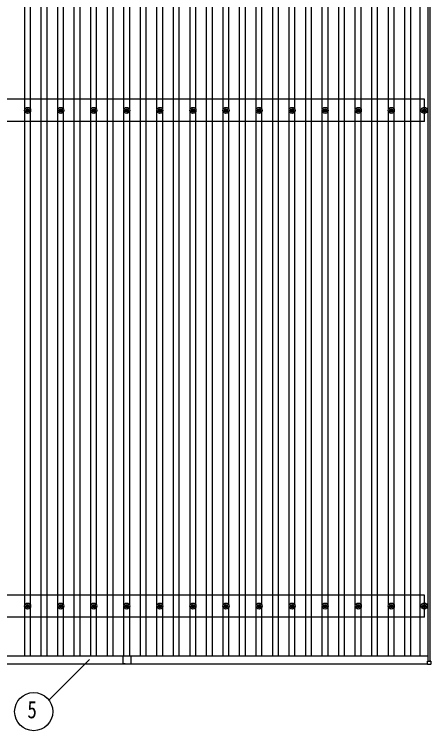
# Model space of a CAD drawing. Units: millimetres, scale not verified. Extents: x -16820 to 16820, y -11880 to 11880.
# Drawn here: x -9422 to -6903, y 1786 to 6121 of the extents above; entities that cross this region are included whole.
import ezdxf
from ezdxf.enums import TextEntityAlignment as Align

# ---------------------------------------------------------------- set-up
doc = ezdxf.new("R2010")
doc.units = ezdxf.units.MM
doc.header["$LTSCALE"] = 50
for name, color, linetype in [('0-5_YKK_13', 4, 'Continuous'), ('0-6_YKK_A1', 4, 'Continuous'), ('0-7_YKK_D', 6, 'Continuous')]:
    doc.layers.add(name, color=color, linetype=linetype)
doc.styles.add('ＭＳ ゴシック', font='')
doc.styles.get('ＭＳ ゴシック').set_extended_font_data('MS Gothic')

msp = doc.modelspace()

# ---------------------------------------------------------------- linework, layer by layer
at = {"layer": '0-5_YKK_13'}
for p, q in [((-9343.37, 5549.8), (-9343.37, 5545.38)), ((-9339.87, 5549.8), (-9339.87, 5545.38)), ((-9143.37, 5549.8), (-9143.37, 5545.38)), ((-9139.87, 5549.8), (-9139.87, 5545.38)), ((-8943.37, 5549.8), (-8943.37, 5545.38)), ((-8939.87, 5549.8), (-8939.87, 5545.38)), ((-8743.37, 5549.8), (-8743.37, 5545.38)), ((-8739.87, 5549.8), (-8739.87, 5545.38)), ((-8543.37, 5549.8), (-8543.37, 5545.38)), ((-8539.87, 5549.8), (-8539.87, 5545.38)), ((-8343.37, 5549.8), (-8343.37, 5545.38)), ((-8339.87, 5549.8), (-8339.87, 5545.38)), ((-8143.37, 5549.8), (-8143.37, 5545.38)), ((-8139.87, 5549.8), (-8139.87, 5545.38)), ((-7943.37, 5549.8), (-7943.37, 5545.38)), ((-7939.87, 5549.8), (-7939.87, 5545.38)), ((-7743.37, 5549.8), (-7743.37, 5545.38)), ((-7739.87, 5549.8), (-7739.87, 5545.38)), ((-7543.37, 5549.8), (-7543.37, 5545.38)), ((-7539.87, 5549.8), (-7539.87, 5545.38)), ((-7343.37, 5549.8), (-7343.37, 5545.38)), ((-7339.87, 5549.8), (-7339.87, 5545.38)), ((-7143.37, 5549.8), (-7143.37, 5545.38)), ((-7139.87, 5549.8), (-7139.87, 5545.38)), ((-6943.37, 5549.8), (-6943.37, 5545.38)), ((-6939.87, 5549.8), (-6939.87, 5545.38)), ((-9351.62, 5541.55), (-9347.21, 5541.55)), ((-9351.62, 5538.05), (-9347.21, 5538.05)), ((-9343.37, 5534.22), (-9343.37, 5529.8)), ((-9339.87, 5534.22), (-9339.87, 5529.8)), ((-9336.04, 5541.55), (-9331.63, 5541.55)), ((-9336.04, 5538.05), (-9331.63, 5538.05)), ((-9151.62, 5541.55), (-9147.21, 5541.55)), ((-9151.62, 5538.05), (-9147.21, 5538.05)), ((-9143.37, 5534.22), (-9143.37, 5529.8)), ((-9139.87, 5534.22), (-9139.87, 5529.8)), ((-9136.04, 5541.55), (-9131.63, 5541.55)), ((-9136.04, 5538.05), (-9131.63, 5538.05)), ((-8951.62, 5541.55), (-8947.21, 5541.55)), ((-8951.62, 5538.05), (-8947.21, 5538.05)), ((-8943.37, 5534.22), (-8943.37, 5529.8)), ((-8939.87, 5534.22), (-8939.87, 5529.8)), ((-8936.04, 5541.55), (-8931.63, 5541.55)), ((-8936.04, 5538.05), (-8931.63, 5538.05)), ((-8751.62, 5541.55), (-8747.21, 5541.55)), ((-8751.62, 5538.05), (-8747.21, 5538.05)), ((-8743.37, 5534.22), (-8743.37, 5529.8)), ((-8739.87, 5534.22), (-8739.87, 5529.8)), ((-8736.04, 5541.55), (-8731.63, 5541.55)), ((-8736.04, 5538.05), (-8731.63, 5538.05)), ((-8551.62, 5541.55), (-8547.21, 5541.55)), ((-8551.62, 5538.05), (-8547.21, 5538.05)), ((-8543.37, 5534.22), (-8543.37, 5529.8)), ((-8539.87, 5534.22), (-8539.87, 5529.8)), ((-8536.04, 5541.55), (-8531.63, 5541.55)), ((-8536.04, 5538.05), (-8531.63, 5538.05)), ((-8351.62, 5541.55), (-8347.21, 5541.55)), ((-8351.62, 5538.05), (-8347.21, 5538.05)), ((-8343.37, 5534.22), (-8343.37, 5529.8)), ((-8339.87, 5534.22), (-8339.87, 5529.8)), ((-8336.04, 5541.55), (-8331.63, 5541.55)), ((-8336.04, 5538.05), (-8331.63, 5538.05)), ((-8151.62, 5541.55), (-8147.21, 5541.55)), ((-8151.62, 5538.05), (-8147.21, 5538.05)), ((-8143.37, 5534.22), (-8143.37, 5529.8)), ((-8139.87, 5534.22), (-8139.87, 5529.8)), ((-8136.04, 5541.55), (-8131.63, 5541.55)), ((-8136.04, 5538.05), (-8131.63, 5538.05)), ((-7951.62, 5541.55), (-7947.21, 5541.55)), ((-7951.62, 5538.05), (-7947.21, 5538.05)), ((-7943.37, 5534.22), (-7943.37, 5529.8)), ((-7939.87, 5534.22), (-7939.87, 5529.8)), ((-7936.04, 5541.55), (-7931.63, 5541.55)), ((-7936.04, 5538.05), (-7931.63, 5538.05)), ((-7751.62, 5541.55), (-7747.21, 5541.55)), ((-7751.62, 5538.05), (-7747.21, 5538.05)), ((-7743.37, 5534.22), (-7743.37, 5529.8)), ((-7739.87, 5534.22), (-7739.87, 5529.8)), ((-7736.04, 5541.55), (-7731.63, 5541.55)), ((-7736.04, 5538.05), (-7731.63, 5538.05)), ((-7551.62, 5541.55), (-7547.21, 5541.55)), ((-7551.62, 5538.05), (-7547.21, 5538.05)), ((-7543.37, 5534.22), (-7543.37, 5529.8)), ((-7539.87, 5534.22), (-7539.87, 5529.8)), ((-7536.04, 5541.55), (-7531.63, 5541.55)), ((-7536.04, 5538.05), (-7531.63, 5538.05)), ((-7351.62, 5541.55), (-7347.21, 5541.55)), ((-7351.62, 5538.05), (-7347.21, 5538.05)), ((-7343.37, 5534.22), (-7343.37, 5529.8)), ((-7339.87, 5534.22), (-7339.87, 5529.8)), ((-7336.04, 5541.55), (-7331.63, 5541.55)), ((-7336.04, 5538.05), (-7331.63, 5538.05)), ((-7151.62, 5541.55), (-7147.21, 5541.55)), ((-7151.62, 5538.05), (-7147.21, 5538.05)), ((-7143.37, 5534.22), (-7143.37, 5529.8)), ((-7139.87, 5534.22), (-7139.87, 5529.8)), ((-7136.04, 5541.55), (-7131.63, 5541.55)), ((-7136.04, 5538.05), (-7131.63, 5538.05)), ((-6951.62, 5541.55), (-6947.2, 5541.55)), ((-6951.62, 5538.05), (-6947.2, 5538.05)), ((-6943.37, 5534.22), (-6943.37, 5529.8)), ((-6939.87, 5534.22), (-6939.87, 5529.8)), ((-6936.04, 5541.55), (-6931.62, 5541.55)), ((-6936.04, 5538.05), (-6931.62, 5538.05)), ((-9351.62, 2541.55), (-9347.21, 2541.55)), ((-9351.62, 2538.05), (-9347.21, 2538.05)), ((-9343.37, 2549.8), (-9343.37, 2545.38)), ((-9343.37, 2534.22), (-9343.37, 2529.8)), ((-9339.87, 2549.8), (-9339.87, 2545.38)), ((-9339.87, 2534.22), (-9339.87, 2529.8)), ((-9336.04, 2541.55), (-9331.63, 2541.55)), ((-9336.04, 2538.05), (-9331.63, 2538.05)), ((-9151.62, 2541.55), (-9147.21, 2541.55)), ((-9151.62, 2538.05), (-9147.21, 2538.05)), ((-9143.37, 2549.8), (-9143.37, 2545.38)), ((-9143.37, 2534.22), (-9143.37, 2529.8)), ((-9139.87, 2549.8), (-9139.87, 2545.38)), ((-9139.87, 2534.22), (-9139.87, 2529.8)), ((-9136.04, 2541.55), (-9131.63, 2541.55)), ((-9136.04, 2538.05), (-9131.63, 2538.05)), ((-8951.62, 2541.55), (-8947.21, 2541.55)), ((-8951.62, 2538.05), (-8947.21, 2538.05)), ((-8943.37, 2549.8), (-8943.37, 2545.38)), ((-8943.37, 2534.22), (-8943.37, 2529.8)), ((-8939.87, 2549.8), (-8939.87, 2545.38)), ((-8939.87, 2534.22), (-8939.87, 2529.8)), ((-8936.04, 2541.55), (-8931.63, 2541.55)), ((-8936.04, 2538.05), (-8931.63, 2538.05)), ((-8751.62, 2541.55), (-8747.21, 2541.55)), ((-8751.62, 2538.05), (-8747.21, 2538.05)), ((-8743.37, 2549.8), (-8743.37, 2545.38)), ((-8743.37, 2534.22), (-8743.37, 2529.8)), ((-8739.87, 2549.8), (-8739.87, 2545.38)), ((-8739.87, 2534.22), (-8739.87, 2529.8)), ((-8736.04, 2541.55), (-8731.63, 2541.55)), ((-8736.04, 2538.05), (-8731.63, 2538.05)), ((-8551.62, 2541.55), (-8547.21, 2541.55)), ((-8551.62, 2538.05), (-8547.21, 2538.05)), ((-8543.37, 2549.8), (-8543.37, 2545.38)), ((-8543.37, 2534.22), (-8543.37, 2529.8)), ((-8539.87, 2549.8), (-8539.87, 2545.38)), ((-8539.87, 2534.22), (-8539.87, 2529.8)), ((-8536.04, 2541.55), (-8531.63, 2541.55)), ((-8536.04, 2538.05), (-8531.63, 2538.05)), ((-8351.62, 2541.55), (-8347.21, 2541.55)), ((-8351.62, 2538.05), (-8347.21, 2538.05)), ((-8343.37, 2549.8), (-8343.37, 2545.38)), ((-8343.37, 2534.22), (-8343.37, 2529.8)), ((-8339.87, 2549.8), (-8339.87, 2545.38)), ((-8339.87, 2534.22), (-8339.87, 2529.8)), ((-8336.04, 2541.55), (-8331.63, 2541.55)), ((-8336.04, 2538.05), (-8331.63, 2538.05)), ((-8151.62, 2541.55), (-8147.21, 2541.55)), ((-8151.62, 2538.05), (-8147.21, 2538.05)), ((-8143.37, 2549.8), (-8143.37, 2545.38)), ((-8143.37, 2534.22), (-8143.37, 2529.8)), ((-8139.87, 2549.8), (-8139.87, 2545.38)), ((-8139.87, 2534.22), (-8139.87, 2529.8)), ((-8136.04, 2541.55), (-8131.63, 2541.55)), ((-8136.04, 2538.05), (-8131.63, 2538.05)), ((-7951.62, 2541.55), (-7947.21, 2541.55)), ((-7951.62, 2538.05), (-7947.21, 2538.05)), ((-7943.37, 2549.8), (-7943.37, 2545.38)), ((-7943.37, 2534.22), (-7943.37, 2529.8)), ((-7939.87, 2549.8), (-7939.87, 2545.38)), ((-7939.87, 2534.22), (-7939.87, 2529.8)), ((-7936.04, 2541.55), (-7931.63, 2541.55)), ((-7936.04, 2538.05), (-7931.63, 2538.05)), ((-7751.62, 2541.55), (-7747.21, 2541.55)), ((-7751.62, 2538.05), (-7747.21, 2538.05)), ((-7743.37, 2549.8), (-7743.37, 2545.38)), ((-7743.37, 2534.22), (-7743.37, 2529.8)), ((-7739.87, 2549.8), (-7739.87, 2545.38)), ((-7739.87, 2534.22), (-7739.87, 2529.8)), ((-7736.04, 2541.55), (-7731.63, 2541.55)), ((-7736.04, 2538.05), (-7731.63, 2538.05)), ((-7551.62, 2541.55), (-7547.21, 2541.55)), ((-7551.62, 2538.05), (-7547.21, 2538.05)), ((-7543.37, 2549.8), (-7543.37, 2545.38)), ((-7543.37, 2534.22), (-7543.37, 2529.8)), ((-7539.87, 2549.8), (-7539.87, 2545.38)), ((-7539.87, 2534.22), (-7539.87, 2529.8)), ((-7536.04, 2541.55), (-7531.63, 2541.55)), ((-7536.04, 2538.05), (-7531.63, 2538.05)), ((-7351.62, 2541.55), (-7347.21, 2541.55)), ((-7351.62, 2538.05), (-7347.21, 2538.05)), ((-7343.37, 2549.8), (-7343.37, 2545.38)), ((-7343.37, 2534.22), (-7343.37, 2529.8)), ((-7339.87, 2549.8), (-7339.87, 2545.38)), ((-7339.87, 2534.22), (-7339.87, 2529.8)), ((-7336.04, 2541.55), (-7331.63, 2541.55)), ((-7336.04, 2538.05), (-7331.63, 2538.05)), ((-7151.62, 2541.55), (-7147.21, 2541.55)), ((-7151.62, 2538.05), (-7147.21, 2538.05)), ((-7143.37, 2549.8), (-7143.37, 2545.38)), ((-7143.37, 2534.22), (-7143.37, 2529.8)), ((-7139.87, 2549.8), (-7139.87, 2545.38)), ((-7139.87, 2534.22), (-7139.87, 2529.8)), ((-7136.04, 2541.55), (-7131.63, 2541.55)), ((-7136.04, 2538.05), (-7131.63, 2538.05)), ((-6951.62, 2541.55), (-6947.2, 2541.55)), ((-6951.62, 2538.05), (-6947.2, 2538.05)), ((-6943.37, 2549.8), (-6943.37, 2545.38)), ((-6943.37, 2534.22), (-6943.37, 2529.8)), ((-6939.87, 2549.8), (-6939.87, 2545.38)), ((-6939.87, 2534.22), (-6939.87, 2529.8)), ((-6936.04, 2541.55), (-6931.62, 2541.55)), ((-6936.04, 2538.05), (-6931.62, 2538.05)), ((-8766.62, 2237), (-8766.62, 2214.4)), ((-8766.62, 2213.6), (-8766.62, 2192)), ((-8765.62, 2238), (-8742.02, 2238)), ((-8741.22, 2238), (-8717.62, 2238)), ((-8716.62, 2237), (-8716.62, 2214.4)), ((-8716.62, 2213.6), (-8716.62, 2192)), ((-8751.62, 2191), (-8765.62, 2191)), ((-8751.62, 2191), (-8751.62, 2189.5)), ((-8751.62, 2189.5), (-8731.62, 2189.5)), ((-8731.62, 2191), (-8731.62, 2189.5)), ((-8731.62, 2191), (-8717.62, 2191)), ((-6923.32, 2187.7), (-6923.32, 2205.7)), ((-6922.32, 2206.7), (-6904.32, 2206.7)), ((-6904.32, 2186.7), (-6922.32, 2186.7)), ((-6903.32, 2205.7), (-6903.32, 2187.7))]:
    msp.add_line(p, q, dxfattribs=at)
for centre, radius in [((-9341.62, 5539.8), 18.25), ((-9341.62, 5539.8), 10.15), ((-9141.62, 5539.8), 18.25), ((-9141.62, 5539.8), 10.15), ((-8941.62, 5539.8), 18.25), ((-8941.62, 5539.8), 10.15), ((-8741.62, 5539.8), 18.25), ((-8741.62, 5539.8), 10.15), ((-8541.62, 5539.8), 18.25), ((-8541.62, 5539.8), 10.15), ((-8341.62, 5539.8), 18.25), ((-8341.62, 5539.8), 10.15), ((-8141.62, 5539.8), 18.25), ((-8141.62, 5539.8), 10.15), ((-7941.62, 5539.8), 18.25), ((-7941.62, 5539.8), 10.15), ((-7741.62, 5539.8), 18.25), ((-7741.62, 5539.8), 10.15), ((-7541.62, 5539.8), 18.25), ((-7541.62, 5539.8), 10.15), ((-7341.62, 5539.8), 18.25), ((-7341.62, 5539.8), 10.15), ((-7141.62, 5539.8), 18.25), ((-7141.62, 5539.8), 10.15), ((-6941.62, 5539.8), 18.25), ((-6941.62, 5539.8), 10.15), ((-9341.62, 5539.8), 5.85), ((-9341.62, 5539.8), 5.25), ((-9141.62, 5539.8), 5.85), ((-9141.62, 5539.8), 5.25), ((-8941.62, 5539.8), 5.85), ((-8941.62, 5539.8), 5.25), ((-8741.62, 5539.8), 5.85), ((-8741.62, 5539.8), 5.25), ((-8541.62, 5539.8), 5.85), ((-8541.62, 5539.8), 5.25), ((-8341.62, 5539.8), 5.85), ((-8341.62, 5539.8), 5.25), ((-8141.62, 5539.8), 5.85), ((-8141.62, 5539.8), 5.25), ((-7941.62, 5539.8), 5.85), ((-7941.62, 5539.8), 5.25), ((-7741.62, 5539.8), 5.85), ((-7741.62, 5539.8), 5.25), ((-7541.62, 5539.8), 5.85), ((-7541.62, 5539.8), 5.25), ((-7341.62, 5539.8), 5.85), ((-7341.62, 5539.8), 5.25), ((-7141.62, 5539.8), 5.85), ((-7141.62, 5539.8), 5.25), ((-6941.62, 5539.8), 5.85), ((-6941.62, 5539.8), 5.25), ((-9341.62, 2539.8), 18.25), ((-9141.62, 2539.8), 18.25), ((-8941.62, 2539.8), 18.25), ((-8741.62, 2539.8), 18.25), ((-8541.62, 2539.8), 18.25), ((-8341.62, 2539.8), 18.25), ((-8141.62, 2539.8), 18.25), ((-7941.62, 2539.8), 18.25), ((-7741.62, 2539.8), 18.25), ((-7541.62, 2539.8), 18.25), ((-7341.62, 2539.8), 18.25), ((-7141.62, 2539.8), 18.25), ((-6941.62, 2539.8), 18.25), ((-9341.62, 2539.8), 10.15), ((-9341.62, 2539.8), 5.85), ((-9341.62, 2539.8), 5.25), ((-9141.62, 2539.8), 10.15), ((-9141.62, 2539.8), 5.85), ((-9141.62, 2539.8), 5.25), ((-8941.62, 2539.8), 10.15), ((-8941.62, 2539.8), 5.85), ((-8941.62, 2539.8), 5.25), ((-8741.62, 2539.8), 10.15), ((-8741.62, 2539.8), 5.85), ((-8741.62, 2539.8), 5.25), ((-8541.62, 2539.8), 10.15), ((-8541.62, 2539.8), 5.85), ((-8541.62, 2539.8), 5.25), ((-8341.62, 2539.8), 10.15), ((-8341.62, 2539.8), 5.85), ((-8341.62, 2539.8), 5.25), ((-8141.62, 2539.8), 10.15), ((-8141.62, 2539.8), 5.85), ((-8141.62, 2539.8), 5.25), ((-7941.62, 2539.8), 10.15), ((-7941.62, 2539.8), 5.85), ((-7941.62, 2539.8), 5.25), ((-7741.62, 2539.8), 10.15), ((-7741.62, 2539.8), 5.85), ((-7741.62, 2539.8), 5.25), ((-7541.62, 2539.8), 10.15), ((-7541.62, 2539.8), 5.85), ((-7541.62, 2539.8), 5.25), ((-7341.62, 2539.8), 10.15), ((-7341.62, 2539.8), 5.85), ((-7341.62, 2539.8), 5.25), ((-7141.62, 2539.8), 10.15), ((-7141.62, 2539.8), 5.85), ((-7141.62, 2539.8), 5.25), ((-6941.62, 2539.8), 10.15), ((-6941.62, 2539.8), 5.85), ((-6941.62, 2539.8), 5.25)]:
    msp.add_circle(centre, radius, dxfattribs=at)
for centre, radius, start, end in [((-8765.62, 2237), 1, 90, 180.00001), ((-8766.92, 2214), 0.5, 306.8699, 53.1301), ((-8741.62, 2238.3), 0.5, 216.8699, 323.1301), ((-8717.62, 2237), 1, 360, 90), ((-8716.32, 2214), 0.5, 126.8699, 233.1301), ((-8765.62, 2192), 1, 180.00001, 270), ((-8717.62, 2192), 1, 270, 360), ((-6922.32, 2205.7), 1, 90, 180), ((-6922.32, 2187.7), 1, 180, 270), ((-6904.32, 2205.7), 1, 0, 90), ((-6904.32, 2187.7), 1, 270, 0)]:
    msp.add_arc(centre, radius, start, end, dxfattribs=at)
at = {"layer": '0-6_YKK_A1'}
for p, q in [((-6918.62, 2206.7), (-6918.62, 8864.74)), ((-6906.62, 2206.7), (-6906.62, 8864.74)), ((-9259.12, 2237.98), (-9259.12, 8841.38)), ((-9224.12, 2237.98), (-9224.12, 8841.38)), ((-9059.12, 2237.98), (-9059.12, 8841.38)), ((-9024.12, 2237.98), (-9024.12, 8841.38)), ((-8859.12, 2237.98), (-8859.12, 8841.38)), ((-8824.12, 2237.98), (-8824.12, 8841.38)), ((-8659.12, 2237.98), (-8659.12, 8841.38)), ((-8624.12, 2237.98), (-8624.12, 8841.38)), ((-8459.12, 2237.98), (-8459.12, 8841.38)), ((-8424.12, 2237.98), (-8424.12, 8841.38)), ((-8259.12, 2237.98), (-8259.12, 8841.38)), ((-8224.12, 2237.98), (-8224.12, 8841.38)), ((-8059.12, 2237.98), (-8059.12, 8841.38)), ((-8024.12, 2237.98), (-8024.12, 8841.38)), ((-7859.12, 2237.98), (-7859.12, 8841.38)), ((-7824.12, 2237.98), (-7824.12, 8841.38)), ((-7659.12, 2237.98), (-7659.12, 8841.38)), ((-7624.12, 2237.98), (-7624.12, 8841.38)), ((-7459.12, 2237.98), (-7459.12, 8841.38)), ((-7424.12, 2237.98), (-7424.12, 8841.38)), ((-7259.12, 2237.98), (-7259.12, 8841.38)), ((-7224.12, 2237.98), (-7224.12, 8841.38)), ((-7059.12, 2237.98), (-7059.12, 8841.38)), ((-7024.12, 2237.98), (-7024.12, 8841.38)), ((-6966.62, 2237.98), (-6966.62, 8841.38)), ((-9359.12, 5544.99), (-9359.12, 8534.61)), ((-9324.12, 5544.97), (-9324.12, 8534.63)), ((-9159.12, 5544.99), (-9159.12, 8534.61)), ((-9124.12, 5544.97), (-9124.12, 8534.63)), ((-8959.12, 5544.99), (-8959.12, 8534.61)), ((-8924.12, 5544.97), (-8924.12, 8534.63)), ((-8759.12, 5544.99), (-8759.12, 8534.61)), ((-8724.12, 5544.97), (-8724.12, 8534.63)), ((-8559.12, 5544.99), (-8559.12, 8534.61)), ((-8524.12, 5544.97), (-8524.12, 8534.63)), ((-8359.12, 5544.99), (-8359.12, 8534.61)), ((-8324.12, 5544.97), (-8324.12, 8534.63)), ((-8159.12, 5544.99), (-8159.12, 8534.61)), ((-8124.12, 5544.97), (-8124.12, 8534.63)), ((-7959.12, 5544.99), (-7959.12, 8534.61)), ((-7924.12, 5544.97), (-7924.12, 8534.63)), ((-7759.12, 5544.99), (-7759.12, 8534.61)), ((-7724.12, 5544.97), (-7724.12, 8534.63)), ((-7559.12, 5544.99), (-7559.12, 8534.61)), ((-7524.12, 5544.97), (-7524.12, 8534.63)), ((-7359.12, 5544.99), (-7359.12, 8534.61)), ((-7324.12, 5544.97), (-7324.12, 8534.63)), ((-7159.12, 5544.99), (-7159.12, 8534.61)), ((-7124.12, 5544.97), (-7124.12, 8534.63)), ((-6941.62, 5606.8), (-14741.62, 5606.8)), ((-6941.62, 5472.8), (-6941.62, 5606.8)), ((-9359.12, 2544.98), (-9359.12, 5534.61)), ((-9324.12, 2544.98), (-9324.12, 5534.63)), ((-9159.12, 2544.98), (-9159.12, 5534.61)), ((-9124.12, 2544.98), (-9124.12, 5534.63)), ((-8959.12, 2544.98), (-8959.12, 5534.61)), ((-8924.12, 2544.98), (-8924.12, 5534.63)), ((-8759.12, 2544.98), (-8759.12, 5534.61)), ((-8724.12, 2544.98), (-8724.12, 5534.63)), ((-8559.12, 2544.98), (-8559.12, 5534.61)), ((-8524.12, 2544.98), (-8524.12, 5534.63)), ((-8359.12, 2544.98), (-8359.12, 5534.61)), ((-8324.12, 2544.98), (-8324.12, 5534.63)), ((-8159.12, 2544.98), (-8159.12, 5534.61)), ((-8124.12, 2544.98), (-8124.12, 5534.63)), ((-7959.12, 2544.98), (-7959.12, 5534.61)), ((-7924.12, 2544.98), (-7924.12, 5534.63)), ((-7759.12, 2544.98), (-7759.12, 5534.61)), ((-7724.12, 2544.98), (-7724.12, 5534.63)), ((-7559.12, 2544.98), (-7559.12, 5534.61)), ((-7524.12, 2544.98), (-7524.12, 5534.63)), ((-7359.12, 2544.98), (-7359.12, 5534.61)), ((-7324.12, 2544.98), (-7324.12, 5534.63)), ((-7159.12, 2544.98), (-7159.12, 5534.61)), ((-7124.12, 2544.98), (-7124.12, 5534.63)), ((-6941.62, 5472.8), (-14741.62, 5472.8)), ((-6941.62, 2606.8), (-14741.62, 2606.8)), ((-6941.62, 2472.8), (-6941.62, 2606.8)), ((-9359.12, 2237.98), (-9359.12, 2534.62)), ((-9324.12, 2237.98), (-9324.12, 2534.62)), ((-9159.12, 2237.98), (-9159.12, 2534.62)), ((-9124.12, 2237.98), (-9124.12, 2534.62)), ((-8959.12, 2237.98), (-8959.12, 2534.62)), ((-8924.12, 2237.98), (-8924.12, 2534.62)), ((-8759.12, 2237.98), (-8759.12, 2534.62)), ((-8724.12, 2237.98), (-8724.12, 2534.62)), ((-8559.12, 2237.98), (-8559.12, 2534.62)), ((-8524.12, 2237.98), (-8524.12, 2534.62)), ((-8359.12, 2237.98), (-8359.12, 2534.62)), ((-8324.12, 2237.98), (-8324.12, 2534.62)), ((-8159.12, 2237.98), (-8159.12, 2534.62)), ((-8124.12, 2237.98), (-8124.12, 2534.62)), ((-7959.12, 2237.98), (-7959.12, 2534.62)), ((-7924.12, 2237.98), (-7924.12, 2534.62)), ((-7759.12, 2237.98), (-7759.12, 2534.62)), ((-7724.12, 2237.98), (-7724.12, 2534.62)), ((-7559.12, 2237.98), (-7559.12, 2534.62)), ((-7524.12, 2237.98), (-7524.12, 2534.62)), ((-7359.12, 2237.98), (-7359.12, 2534.62)), ((-7324.12, 2237.98), (-7324.12, 2534.62)), ((-7159.12, 2237.98), (-7159.12, 2534.62)), ((-7124.12, 2237.98), (-7124.12, 2534.62)), ((-6941.62, 2472.8), (-14741.62, 2472.8)), ((-14764.62, 2237.98), (-6918.62, 2237.98)), ((-14759.92, 2190), (-8751.62, 2190)), ((-8731.62, 2190), (-6923.32, 2190))]:
    msp.add_line(p, q, dxfattribs=at)
at = {"layer": '0-7_YKK_D'}
msp.add_line((-9213.62, 1971.34), (-8968.28, 2216.69), dxfattribs=at)
msp.add_circle((-9304.91, 1901.07), 115.2, dxfattribs=at)

# ---------------------------------------------------------------- texts
at = {"layer": '0-7_YKK_D', "style": 'ＭＳ ゴシック', "width": 0.8}
msp.add_text('5', height=105.6, dxfattribs=at).set_placement((-9343.31, 1829.07), align=Align.BOTTOM_LEFT)

doc.saveas('drawing.dxf')
